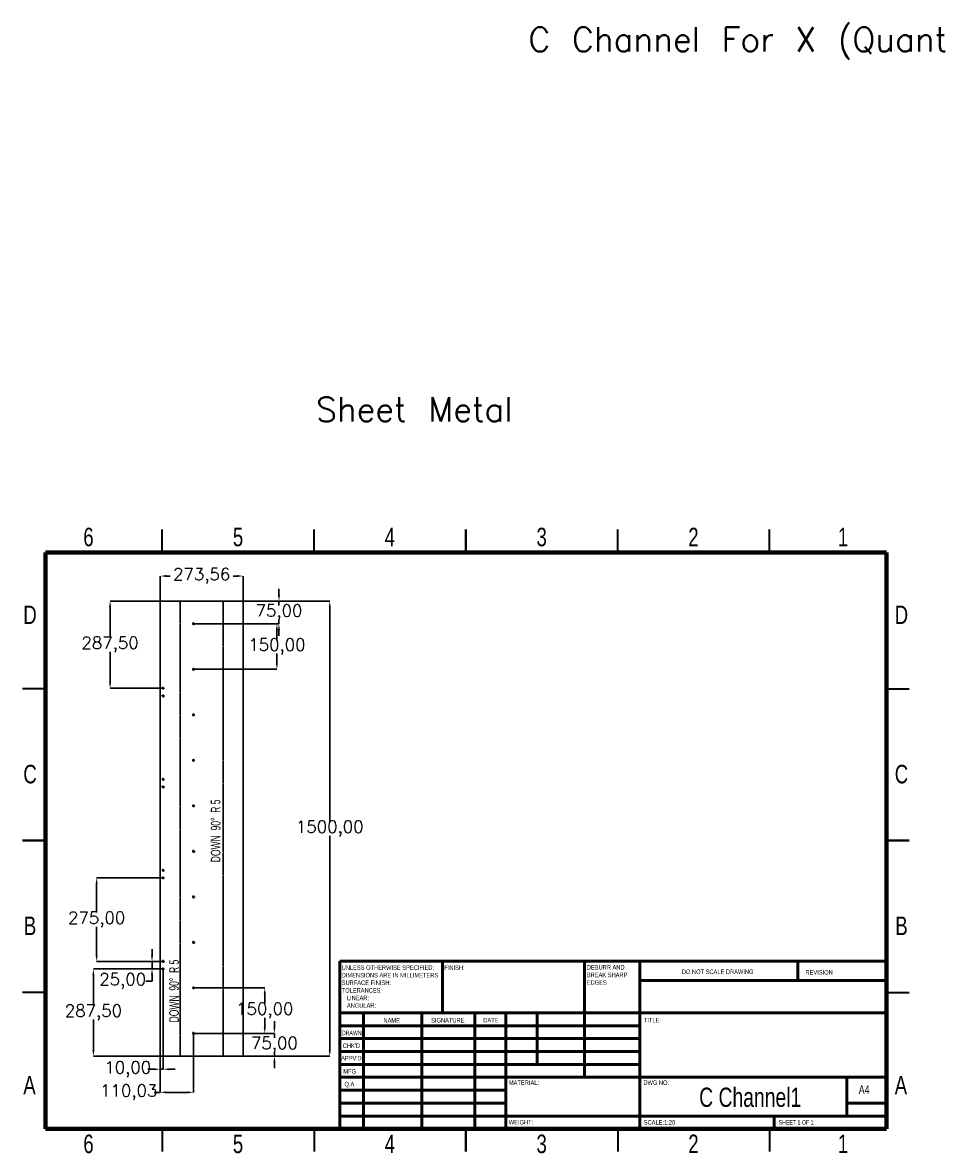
# Model space of a CAD drawing. Header units: millimetres. Extents: x 0 to 12015, y -945 to 7694.
# Drawn here: x 3355 to 6377, y 3967 to 7694 of the extents above; entities that cross this region are included whole.
import ezdxf

# ---------------------------------------------------------------- set-up
doc = ezdxf.new("R2010")
doc.units = ezdxf.units.MM
doc.header["$PDSIZE"] = -1
doc.linetypes.add('CENTERX2', pattern=[0.02032, 0.0127, -0.00254, 0.00254, -0.00254])
doc.styles.add('SLDTEXTSTYLE0', font='TXT', dxfattribs={"width": 0.75})
doc.styles.add('SLDTEXTSTYLE1', font='TXT', dxfattribs={"width": 0.686449})
doc.styles.add('SLDTEXTSTYLE2', font='TXT', dxfattribs={"width": 0.6875})
doc.styles.add('SLDTEXTSTYLE3', font='TXT', dxfattribs={"width": 0.663})
doc.styles.get("Standard").update_dxf_attribs({"font": 'txt.shx', "height": 80})
doc.dimstyles.new('ISO-25', dxfattribs={"dimtxt": 2.5, "dimasz": 2.5, "dimexe": 1.25, "dimexo": 0.625, "dimtad": 1, "dimtxsty": 'Standard', "dimcen": 2.5, "dimadec": 0, "dimazin": 0, "dimtfac": 1, "dimtmove": 0, "dimatfit": 3, "dimfxl": 1, "dimarcsym": 0})

# ---------------------------------------------------------------- blocks, each defined once
blk = doc.blocks.new('SW_NOTE_0')
at = {"color": 0, "linetype": 'Continuous', "lineweight": 0, "char_height": 1.5, "attachment_point": 1, "style": 'SLDTEXTSTYLE0'}
for s, insert in [('UNLESS OTHERWISE SPECIFIED:', (0, 1.93)), ('SURFACE FINISH:', (0, -3.07)), ('DIMENSIONS ARE IN MILLIMETERS', (0, -0.57)), ('TOLERANCES:', (0, -5.57)), ('ANGULAR:', (1.69, -10.57)), ('LINEAR:', (1.69, -8.07))]:
    blk.add_mtext(s, dxfattribs=dict(at, insert=insert))
blk = doc.blocks.new('SW_NOTE_0_1')
at = {"color": 0, "linetype": 'Continuous', "lineweight": 0, "char_height": 1.5, "attachment_point": 1, "style": 'SLDTEXTSTYLE0'}
for s, insert in [('DEBURR AND', (0, 1.93)), ('BREAK SHARP', (0, -0.57)), ('EDGES', (0, -3.07))]:
    blk.add_mtext(s, dxfattribs=dict(at, insert=insert))
blk = doc.blocks.new('SW_CENTERMARKSYMBOL_0')
at = {"color": 0, "linetype": 'Continuous', "lineweight": 18}
for p, q in [((-0.34, 0), (-0.5, 0)), ((0, 0), (-0.17, 0)), ((0, 0.34), (0, 0.5)), ((0, 0), (0, 0.17)), ((0, 0), (0, -0.17)), ((0, 0), (0.17, 0)), ((0.34, 0), (0.5, 0)), ((0, -0.34), (0, -0.5))]:
    blk.add_line(p, q, dxfattribs=at)
blk = doc.blocks.new('SW_CENTERMARKSYMBOL_1')
at = {"color": 0, "linetype": 'Continuous', "lineweight": 18}
for p, q in [((-0.34, 0), (-0.37, 0)), ((0, 0), (-0.17, 0)), ((0, 0.34), (0, 0.37)), ((0, 0), (0, 0.17)), ((0, 0), (0, -0.17)), ((0, 0), (0.17, 0)), ((0.34, 0), (0.37, 0)), ((0, -0.34), (0, -0.37))]:
    blk.add_line(p, q, dxfattribs=at)
blk = doc.blocks.new('SW_CENTERMARKSYMBOL_2')
at = {"color": 0, "linetype": 'Continuous', "lineweight": 18}
for p, q in [((-0.34, 0), (-0.5, 0)), ((0, 0), (-0.17, 0)), ((0, 0.34), (0, 0.5)), ((0, 0), (0, 0.17)), ((0, 0), (0, -0.17)), ((0, 0), (0.17, 0)), ((0.34, 0), (0.5, 0)), ((0, -0.34), (0, -0.5))]:
    blk.add_line(p, q, dxfattribs=at)
blk = doc.blocks.new('SW_CENTERMARKSYMBOL_3')
at = {"color": 0, "linetype": 'Continuous', "lineweight": 18}
for p, q in [((-0.34, 0), (-0.5, 0)), ((0, 0), (-0.17, 0)), ((0, 0.34), (0, 0.5)), ((0, 0), (0, 0.17)), ((0, 0), (0, -0.17)), ((0, 0), (0.17, 0)), ((0.34, 0), (0.5, 0)), ((0, -0.34), (0, -0.5))]:
    blk.add_line(p, q, dxfattribs=at)
blk = doc.blocks.new('SW_CENTERMARKSYMBOL_4')
at = {"color": 0, "linetype": 'Continuous', "lineweight": 18}
for p, q in [((-0.34, 0), (-0.5, 0)), ((0, 0), (-0.17, 0)), ((0, 0.34), (0, 0.5)), ((0, 0), (0, 0.17)), ((0, 0), (0, -0.17)), ((0, 0), (0.17, 0)), ((0.34, 0), (0.5, 0)), ((0, -0.34), (0, -0.5))]:
    blk.add_line(p, q, dxfattribs=at)
blk = doc.blocks.new('SW_CENTERMARKSYMBOL_5')
at = {"color": 0, "linetype": 'Continuous', "lineweight": 18}
for p, q in [((-0.34, 0), (-0.37, 0)), ((0, 0), (-0.17, 0)), ((0, 0.34), (0, 0.37)), ((0, 0), (0, 0.17)), ((0, 0), (0, -0.17)), ((0, 0), (0.17, 0)), ((0.34, 0), (0.37, 0)), ((0, -0.34), (0, -0.37))]:
    blk.add_line(p, q, dxfattribs=at)
blk = doc.blocks.new('SW_CENTERMARKSYMBOL_6')
at = {"color": 0, "linetype": 'Continuous', "lineweight": 18}
for p, q in [((-0.34, 0), (-0.37, 0)), ((0, 0), (-0.17, 0)), ((0, 0.34), (0, 0.37)), ((0, 0), (0, 0.17)), ((0, 0), (0, -0.17)), ((0, 0), (0.17, 0)), ((0.34, 0), (0.37, 0)), ((0, -0.34), (0, -0.37))]:
    blk.add_line(p, q, dxfattribs=at)
blk = doc.blocks.new('SW_CENTERMARKSYMBOL_7')
at = {"color": 0, "linetype": 'Continuous', "lineweight": 18}
for p, q in [((-0.34, 0), (-0.37, 0)), ((0, 0), (-0.17, 0)), ((0, 0.34), (0, 0.37)), ((0, 0), (0, 0.17)), ((0, 0), (0, -0.17)), ((0, 0), (0.17, 0)), ((0.34, 0), (0.37, 0)), ((0, -0.34), (0, -0.37))]:
    blk.add_line(p, q, dxfattribs=at)
blk = doc.blocks.new('SW_CENTERMARKSYMBOL_8')
at = {"color": 0, "linetype": 'Continuous', "lineweight": 18}
for p, q in [((-0.34, 0), (-0.37, 0)), ((0, 0), (-0.17, 0)), ((0, 0.34), (0, 0.37)), ((0, 0), (0, 0.17)), ((0, 0), (0, -0.17)), ((0, 0), (0.17, 0)), ((0.34, 0), (0.37, 0)), ((0, -0.34), (0, -0.37))]:
    blk.add_line(p, q, dxfattribs=at)
blk = doc.blocks.new('SW_CENTERMARKSYMBOL_9')
at = {"color": 0, "linetype": 'Continuous', "lineweight": 18}
for p, q in [((-0.34, 0), (-0.5, 0)), ((0, 0), (-0.17, 0)), ((0, 0.34), (0, 0.5)), ((0, 0), (0, 0.17)), ((0, 0), (0, -0.17)), ((0, 0), (0.17, 0)), ((0.34, 0), (0.5, 0)), ((0, -0.34), (0, -0.5))]:
    blk.add_line(p, q, dxfattribs=at)
blk = doc.blocks.new('SW_CENTERMARKSYMBOL_10')
at = {"color": 0, "linetype": 'Continuous', "lineweight": 18}
for p, q in [((-0.34, 0), (-0.5, 0)), ((0, 0), (-0.17, 0)), ((0, 0.34), (0, 0.5)), ((0, 0), (0, 0.17)), ((0, 0), (0, -0.17)), ((0, 0), (0.17, 0)), ((0.34, 0), (0.5, 0)), ((0, -0.34), (0, -0.5))]:
    blk.add_line(p, q, dxfattribs=at)
blk = doc.blocks.new('SW_CENTERMARKSYMBOL_11')
at = {"color": 0, "linetype": 'Continuous', "lineweight": 18}
for p, q in [((-0.34, 0), (-0.5, 0)), ((0, 0), (-0.17, 0)), ((0, 0.34), (0, 0.5)), ((0, 0), (0, 0.17)), ((0, 0), (0, -0.17)), ((0, 0), (0.17, 0)), ((0.34, 0), (0.5, 0)), ((0, -0.34), (0, -0.5))]:
    blk.add_line(p, q, dxfattribs=at)
blk = doc.blocks.new('SW_CENTERMARKSYMBOL_12')
at = {"color": 0, "linetype": 'Continuous', "lineweight": 18}
for p, q in [((-0.34, 0), (-0.5, 0)), ((0, 0), (-0.17, 0)), ((0, 0.34), (0, 0.5)), ((0, 0), (0, 0.17)), ((0, 0), (0, -0.17)), ((0, 0), (0.17, 0)), ((0.34, 0), (0.5, 0)), ((0, -0.34), (0, -0.5))]:
    blk.add_line(p, q, dxfattribs=at)
blk = doc.blocks.new('SW_CENTERMARKSYMBOL_13')
at = {"color": 0, "linetype": 'Continuous', "lineweight": 18}
for p, q in [((-0.254, 0), (-0.454, 0)), ((0, 0), (-0.254, 0)), ((0, 0.254), (0, 0.454)), ((0, 0), (0, 0.254)), ((0, 0), (0, -0.254)), ((0, 0), (0.254, 0)), ((0.254, 0), (0.454, 0)), ((0, -0.254), (0, -0.454))]:
    blk.add_line(p, q, dxfattribs=at)
blk = doc.blocks.new('SW_CENTERMARKSYMBOL_14')
at = {"color": 0, "linetype": 'Continuous', "lineweight": 18}
for p, q in [((-0.254, 0), (-0.454, 0)), ((0, 0), (-0.254, 0)), ((0, 0.254), (0, 0.454)), ((0, 0), (0, 0.254)), ((0, 0), (0, -0.254)), ((0, 0), (0.254, 0)), ((0.254, 0), (0.454, 0)), ((0, -0.254), (0, -0.454))]:
    blk.add_line(p, q, dxfattribs=at)
blk = doc.blocks.new('SW_CENTERMARKSYMBOL_15')
at = {"color": 0, "linetype": 'Continuous', "lineweight": 18}
for p, q in [((-0.254, 0), (-0.454, 0)), ((0, 0), (-0.254, 0)), ((0, 0.254), (0, 0.454)), ((0, 0), (0, 0.254)), ((0, 0), (0, -0.254)), ((0, 0), (0.254, 0)), ((0.254, 0), (0.454, 0)), ((0, -0.254), (0, -0.454))]:
    blk.add_line(p, q, dxfattribs=at)
blk = doc.blocks.new('SW_CENTERMARKSYMBOL_16')
at = {"color": 0, "linetype": 'Continuous', "lineweight": 18}
for p, q in [((-0.254, 0), (-0.454, 0)), ((0, 0), (-0.254, 0)), ((0, 0.254), (0, 0.454)), ((0, 0), (0, 0.254)), ((0, 0), (0, -0.254)), ((0, 0), (0.254, 0)), ((0.254, 0), (0.454, 0)), ((0, -0.254), (0, -0.454))]:
    blk.add_line(p, q, dxfattribs=at)
blk = doc.blocks.new('SW_CENTERMARKSYMBOL_17')
at = {"color": 0, "linetype": 'Continuous', "lineweight": 18}
for p, q in [((-0.254, 0), (-0.454, 0)), ((0, 0), (-0.254, 0)), ((0, 0.254), (0, 0.454)), ((0, 0), (0, 0.254)), ((0, 0), (0, -0.254)), ((0, 0), (0.254, 0)), ((0.254, 0), (0.454, 0)), ((0, -0.254), (0, -0.454))]:
    blk.add_line(p, q, dxfattribs=at)
blk = doc.blocks.new('*D109')
at = {"color": 0, "lineweight": -2, "transparency": 16777216}
for p, q in [((4081.2, 5787.5), (4366.3, 5787.5)), ((4366.3, 5767.5), (4366.3, 5060.8)), ((4366.3, 4307.5), (4366.3, 5014.1)), ((4081.2, 4287.5), (4366.3, 4287.5))]:
    blk.add_line(p, q, dxfattribs=at)
at = {"color": 0, "transparency": 16777216}
for points in [[(4363, 5767.5), (4369.6, 5767.5), (4366.3, 5787.5)], [(4363, 4307.5), (4369.6, 4307.5), (4366.3, 4287.5)]]:
    blk.add_solid(points, dxfattribs=at)
at = {"layer": 'Defpoints', "color": 0, "transparency": 16777216}
for p in [(4081.2, 5787.5), (4081.2, 4287.5), (4366.3, 4287.5)]:
    blk.add_point(p, dxfattribs=at)
at = {"color": 0, "transparency": 16777216, "insert": (4366.3, 5037.5), "char_height": 40, "attachment_point": 5}
blk.add_mtext('1500,00', dxfattribs=at)
blk = doc.blocks.new('*D110')
at = {"color": 0, "lineweight": -2, "transparency": 16777216}
for p, q in [((3807.6, 5787.5), (3807.6, 5869.9)), ((3827.6, 5869.9), (3841.1, 5869.9)), ((4061.2, 5869.9), (4047.8, 5869.9)), ((4081.2, 5787.5), (4081.2, 5869.9))]:
    blk.add_line(p, q, dxfattribs=at)
at = {"color": 0, "transparency": 16777216}
for points in [[(3827.6, 5873.3), (3827.6, 5866.6), (3807.6, 5869.9)], [(4061.2, 5873.3), (4061.2, 5866.6), (4081.2, 5869.9)]]:
    blk.add_solid(points, dxfattribs=at)
at = {"layer": 'Defpoints', "color": 0, "transparency": 16777216}
for p in [(4081.2, 5869.9), (3807.6, 5787.5), (4081.2, 5787.5)]:
    blk.add_point(p, dxfattribs=at)
at = {"color": 0, "transparency": 16777216, "insert": (3944.4, 5869.9), "char_height": 40, "attachment_point": 5}
blk.add_mtext('273,56', dxfattribs=at)
blk = doc.blocks.new('*D111')
at = {"color": 0, "lineweight": -2, "transparency": 16777216}
for p, q in [((3817.6, 4575), (3587.9, 4575)), ((3587.9, 4555), (3587.9, 4454.6)), ((3587.9, 4307.5), (3587.9, 4407.9)), ((3817.6, 4287.5), (3587.9, 4287.5))]:
    blk.add_line(p, q, dxfattribs=at)
at = {"color": 0, "transparency": 16777216}
for points in [[(3584.5, 4555), (3591.2, 4555), (3587.9, 4575)], [(3584.5, 4307.5), (3591.2, 4307.5), (3587.9, 4287.5)]]:
    blk.add_solid(points, dxfattribs=at)
at = {"layer": 'Defpoints', "color": 0, "transparency": 16777216}
for p in [(3817.6, 4575), (3587.9, 4287.5), (3817.6, 4287.5)]:
    blk.add_point(p, dxfattribs=at)
at = {"color": 0, "transparency": 16777216, "insert": (3587.9, 4431.2), "char_height": 40, "attachment_point": 5}
blk.add_mtext('287,50', dxfattribs=at)
blk = doc.blocks.new('*D112')
at = {"color": 0, "lineweight": -2, "transparency": 16777216}
for p, q in [((3781, 4620), (3781, 4640)), ((3817.6, 4600), (3781, 4600)), ((3781, 4600), (3781, 4575)), ((3817.6, 4575), (3781, 4575)), ((3781, 4555), (3781, 4535)), ((3781, 4535), (3761, 4535))]:
    blk.add_line(p, q, dxfattribs=at)
at = {"color": 0, "transparency": 16777216}
for points in [[(3777.6, 4620), (3784.3, 4620), (3781, 4600)], [(3777.6, 4555), (3784.3, 4555), (3781, 4575)]]:
    blk.add_solid(points, dxfattribs=at)
at = {"layer": 'Defpoints', "color": 0, "transparency": 16777216}
for p in [(3817.6, 4600), (3781, 4575), (3817.6, 4575)]:
    blk.add_point(p, dxfattribs=at)
at = {"color": 0, "transparency": 16777216, "insert": (3684.3, 4535), "char_height": 40, "attachment_point": 5}
blk.add_mtext('25,00', dxfattribs=at)
blk = doc.blocks.new('*D113')
at = {"color": 0, "lineweight": -2, "transparency": 16777216}
for p, q in [((3817.6, 4875), (3598.5, 4875)), ((3598.6, 4855), (3598.6, 4760.8)), ((3598.6, 4620), (3598.6, 4714.1)), ((3817.6, 4600), (3598.5, 4600))]:
    blk.add_line(p, q, dxfattribs=at)
at = {"color": 0, "transparency": 16777216}
for points in [[(3595.2, 4855), (3601.9, 4855), (3598.6, 4875)], [(3595.2, 4620), (3601.9, 4620), (3598.6, 4600)]]:
    blk.add_solid(points, dxfattribs=at)
at = {"layer": 'Defpoints', "color": 0, "transparency": 16777216}
for p in [(3598.6, 4875), (3817.6, 4875), (3817.6, 4600)]:
    blk.add_point(p, dxfattribs=at)
at = {"color": 0, "transparency": 16777216, "insert": (3598.6, 4737.5), "char_height": 40, "attachment_point": 5}
blk.add_mtext('275,00', dxfattribs=at)
blk = doc.blocks.new('*D114')
at = {"color": 0, "lineweight": -2, "transparency": 16777216}
for p, q in [((3807.6, 4575), (3807.6, 4244.4)), ((3817.6, 4575), (3817.6, 4244.4)), ((3787.6, 4244.4), (3767.6, 4244.4)), ((3817.6, 4244.4), (3807.6, 4244.4)), ((3837.6, 4244.4), (3857.6, 4244.4))]:
    blk.add_line(p, q, dxfattribs=at)
at = {"color": 0, "transparency": 16777216}
for points in [[(3787.6, 4247.7), (3787.6, 4241), (3807.6, 4244.4)], [(3837.6, 4247.7), (3837.6, 4241), (3817.6, 4244.4)]]:
    blk.add_solid(points, dxfattribs=at)
at = {"layer": 'Defpoints', "color": 0, "transparency": 16777216}
for p in [(3807.6, 4575), (3817.6, 4575), (3807.6, 4244.4)]:
    blk.add_point(p, dxfattribs=at)
at = {"color": 0, "transparency": 16777216, "insert": (3701, 4244.4), "char_height": 40, "attachment_point": 5}
blk.add_mtext('10,00', dxfattribs=at)
blk = doc.blocks.new('*D115')
at = {"color": 0, "lineweight": -2, "transparency": 16777216}
for p, q in [((3807.6, 4362.5), (3807.6, 4168.2)), ((3917.7, 4362.5), (3917.7, 4168.2)), ((3807.6, 4168.2), (3787.6, 4168.2)), ((3897.7, 4168.2), (3827.6, 4168.2))]:
    blk.add_line(p, q, dxfattribs=at)
at = {"color": 0, "transparency": 16777216}
for points in [[(3827.6, 4171.5), (3827.6, 4164.9), (3807.6, 4168.2)], [(3897.7, 4171.5), (3897.7, 4164.9), (3917.7, 4168.2)]]:
    blk.add_solid(points, dxfattribs=at)
at = {"layer": 'Defpoints', "color": 0, "transparency": 16777216}
for p in [(3807.6, 4362.5), (3917.7, 4362.5), (3807.6, 4168.2)]:
    blk.add_point(p, dxfattribs=at)
at = {"color": 0, "transparency": 16777216, "insert": (3704.3, 4168.2), "char_height": 40, "attachment_point": 5}
blk.add_mtext('110,03', dxfattribs=at)
blk = doc.blocks.new('*D116')
at = {"color": 0, "lineweight": -2, "transparency": 16777216}
for p, q in [((4184, 4382.5), (4184, 4402.5)), ((3917.7, 4362.5), (4184, 4362.5)), ((4184, 4362.5), (4184, 4348.3)), ((3917.7, 4287.5), (4184, 4287.5)), ((4184, 4287.5), (4184, 4301.6)), ((4184, 4267.5), (4184, 4247.5))]:
    blk.add_line(p, q, dxfattribs=at)
at = {"color": 0, "transparency": 16777216}
for points in [[(4180.7, 4382.5), (4187.3, 4382.5), (4184, 4362.5)], [(4180.7, 4267.5), (4187.3, 4267.5), (4184, 4287.5)]]:
    blk.add_solid(points, dxfattribs=at)
at = {"layer": 'Defpoints', "color": 0, "transparency": 16777216}
for p in [(3917.7, 4362.5), (4184, 4362.5), (3917.7, 4287.5)]:
    blk.add_point(p, dxfattribs=at)
at = {"color": 0, "transparency": 16777216, "insert": (4184, 4325), "char_height": 40, "attachment_point": 5}
blk.add_mtext('75,00', dxfattribs=at)
blk = doc.blocks.new('*D117')
at = {"color": 0, "lineweight": -2, "transparency": 16777216}
for p, q in [((3917.7, 4512.5), (4152.3, 4512.5)), ((4152.3, 4492.5), (4152.3, 4460.8)), ((4152.3, 4382.5), (4152.3, 4414.1)), ((3917.7, 4362.5), (4152.3, 4362.5))]:
    blk.add_line(p, q, dxfattribs=at)
at = {"color": 0, "transparency": 16777216}
for points in [[(4148.9, 4492.5), (4155.6, 4492.5), (4152.3, 4512.5)], [(4148.9, 4382.5), (4155.6, 4382.5), (4152.3, 4362.5)]]:
    blk.add_solid(points, dxfattribs=at)
at = {"layer": 'Defpoints', "color": 0, "transparency": 16777216}
for p in [(3917.7, 4512.5), (3917.7, 4362.5), (4152.3, 4362.5)]:
    blk.add_point(p, dxfattribs=at)
at = {"color": 0, "transparency": 16777216, "insert": (4152.3, 4437.5), "char_height": 40, "attachment_point": 5}
blk.add_mtext('150,00', dxfattribs=at)
blk = doc.blocks.new('*D118')
at = {"color": 0, "lineweight": -2, "transparency": 16777216}
for p, q in [((4199.1, 5807.5), (4199.1, 5827.5)), ((3917.7, 5787.5), (4199.1, 5787.5)), ((4199.1, 5787.5), (4199.1, 5773.3)), ((3917.7, 5712.5), (4199.1, 5712.5)), ((4199.1, 5712.5), (4199.1, 5726.6)), ((4199.1, 5692.5), (4199.1, 5672.5))]:
    blk.add_line(p, q, dxfattribs=at)
at = {"color": 0, "transparency": 16777216}
for points in [[(4195.7, 5807.5), (4202.4, 5807.5), (4199.1, 5787.5)], [(4195.7, 5692.5), (4202.4, 5692.5), (4199.1, 5712.5)]]:
    blk.add_solid(points, dxfattribs=at)
at = {"layer": 'Defpoints', "color": 0, "transparency": 16777216}
for p in [(3917.7, 5787.5), (4199.1, 5787.5), (3917.7, 5712.5)]:
    blk.add_point(p, dxfattribs=at)
at = {"color": 0, "transparency": 16777216, "insert": (4199.1, 5750), "char_height": 40, "attachment_point": 5}
blk.add_mtext('75,00', dxfattribs=at)
blk = doc.blocks.new('*D119')
at = {"color": 0, "lineweight": -2, "transparency": 16777216}
for p, q in [((3917.7, 5712.5), (4192.3, 5712.5)), ((4192.3, 5692.5), (4192.3, 5660.8)), ((4192.3, 5582.5), (4192.3, 5614.1)), ((3917.7, 5562.5), (4192.3, 5562.5))]:
    blk.add_line(p, q, dxfattribs=at)
at = {"color": 0, "transparency": 16777216}
for points in [[(4188.9, 5692.5), (4195.6, 5692.5), (4192.3, 5712.5)], [(4188.9, 5582.5), (4195.6, 5582.5), (4192.3, 5562.5)]]:
    blk.add_solid(points, dxfattribs=at)
at = {"layer": 'Defpoints', "color": 0, "transparency": 16777216}
for p in [(3917.7, 5712.5), (4192.3, 5712.5), (3917.7, 5562.5)]:
    blk.add_point(p, dxfattribs=at)
at = {"color": 0, "transparency": 16777216, "insert": (4192.3, 5637.5), "char_height": 40, "attachment_point": 5}
blk.add_mtext('150,00', dxfattribs=at)
blk = doc.blocks.new('*D120')
at = {"color": 0, "lineweight": -2, "transparency": 16777216}
for p, q in [((3817.6, 5787.5), (3642.7, 5787.5)), ((3642.7, 5767.5), (3642.7, 5667.1)), ((3642.7, 5520), (3642.7, 5620.4)), ((3817.6, 5500), (3642.7, 5500))]:
    blk.add_line(p, q, dxfattribs=at)
at = {"color": 0, "transparency": 16777216}
for points in [[(3639.4, 5767.5), (3646, 5767.5), (3642.7, 5787.5)], [(3639.4, 5520), (3646, 5520), (3642.7, 5500)]]:
    blk.add_solid(points, dxfattribs=at)
at = {"layer": 'Defpoints', "color": 0, "transparency": 16777216}
for p in [(3642.7, 5787.5), (3817.6, 5787.5), (3817.6, 5500)]:
    blk.add_point(p, dxfattribs=at)
at = {"color": 0, "transparency": 16777216, "insert": (3642.7, 5643.7), "char_height": 40, "attachment_point": 5}
blk.add_mtext('287,50', dxfattribs=at)

msp = doc.modelspace()

# ---------------------------------------------------------------- linework, layer by layer
at = {"color": 7, "linetype": 'Continuous', "lineweight": 35}
for p, q in [((3814.791, 5947.818), (3814.791, 6022.818)), ((4314.791, 5947.818), (4314.791, 6022.818)), ((4814.791, 6022.818), (4814.791, 5947.818)), ((4814.791, 5947.818), (4814.791, 6022.818)), ((5314.791, 5947.818), (5314.791, 6022.818)), ((5814.791, 5947.818), (5814.791, 6022.818)), ((3429.791, 5497.818), (3354.791, 5497.818)), ((6199.791, 5497.818), (6274.791, 5497.818)), ((3354.791, 4997.818), (3429.791, 4997.818)), ((3429.791, 4997.818), (3354.791, 4997.818)), ((6274.791, 4997.818), (6199.791, 4997.818)), ((6199.791, 4997.818), (6274.791, 4997.818)), ((3429.791, 4497.818), (3354.791, 4497.818)), ((6199.791, 4497.818), (6274.791, 4497.818)), ((3814.791, 4047.818), (3814.791, 3972.818)), ((4314.791, 4047.818), (4314.791, 3972.818)), ((4814.791, 3972.818), (4814.791, 4047.818)), ((4814.791, 4047.818), (4814.791, 3972.818)), ((5314.791, 4047.818), (5314.791, 3972.818)), ((5814.791, 4047.818), (5814.791, 3972.818))]:
    msp.add_line(p, q, dxfattribs=at)
at = {"color": 7, "linetype": 'Continuous', "lineweight": 70}
for p, q in [((3429.791, 4047.818), (3429.791, 5947.818)), ((3429.791, 5947.818), (6199.791, 5947.818)), ((6199.791, 5947.818), (6199.791, 4047.818)), ((6199.791, 4047.818), (3429.791, 4047.818))]:
    msp.add_line(p, q, dxfattribs=at)
at = {"color": 7, "linetype": 'Continuous', "lineweight": 25}
for p, q in [((3807.636, 5787.481), (3807.636, 4287.481)), ((3807.636, 5787.481), (4081.198, 5787.481)), ((4081.198, 5787.481), (4081.198, 4287.481)), ((3807.636, 4287.481), (4081.198, 4287.481))]:
    msp.add_line(p, q, dxfattribs=at)
at = {"color": 7, "linetype": 'CENTERX2'}
for p, q in [((3873.526, 4287.481), (3873.526, 5787.481)), ((4015.307, 5787.481), (4015.307, 4287.481))]:
    msp.add_line(p, q, dxfattribs=at)
at = {"color": 7, "linetype": 'Continuous', "lineweight": 50}
for p, q in [((4399.791, 4600.318), (6199.791, 4600.318)), ((4399.791, 4600.318), (4399.791, 4047.818)), ((4737.791, 4430.318), (4737.791, 4600.318)), ((5205.791, 4600.318), (5205.791, 4217.818)), ((5387.791, 4600.318), (5387.791, 4047.818)), ((5907.791, 4536.568), (5907.791, 4600.318)), ((6199.791, 4536.568), (5387.791, 4536.568)), ((6199.791, 4430.318), (4399.791, 4430.318)), ((4477.791, 4430.318), (4477.791, 4047.818)), ((4669.7, 4430.318), (4669.7, 4047.818)), ((4843.78, 4430.318), (4843.78, 4047.818)), ((4945.791, 4047.818), (4945.791, 4430.318)), ((5049.791, 4260.318), (5049.791, 4430.318)), ((5387.791, 4387.818), (4399.791, 4387.818)), ((5387.791, 4345.318), (4399.791, 4345.318)), ((5387.791, 4302.818), (4399.791, 4302.818)), ((5387.791, 4260.318), (4399.791, 4260.318)), ((4945.791, 4217.818), (4399.791, 4217.818)), ((4945.791, 4217.818), (6199.791, 4217.818)), ((6069.791, 4090.318), (6069.791, 4217.818)), ((4945.791, 4175.317), (4399.791, 4175.317)), ((4945.791, 4132.818), (4399.791, 4132.818)), ((6199.791, 4132.818), (6069.791, 4132.818)), ((4399.791, 4090.318), (6199.791, 4090.318)), ((5829.791, 4047.818), (5829.791, 4090.318))]:
    msp.add_line(p, q, dxfattribs=at)
at = {"color": 7, "linetype": 'Continuous', "lineweight": 25}
for centre, radius in [((3917.667, 5712.481), 2.5), ((3917.667, 5562.481), 2.5), ((3817.636, 5499.981), 2), ((3817.636, 5474.981), 2), ((3917.667, 5412.481), 2.5), ((3917.667, 5262.481), 2.5), ((3817.636, 5199.981), 2), ((3817.636, 5174.981), 2), ((3917.667, 5112.481), 2.5), ((3917.667, 4962.481), 2.5), ((3817.636, 4899.981), 2), ((3817.636, 4874.981), 2), ((3917.667, 4812.481), 2.5), ((3917.667, 4662.481), 2.5), ((3817.636, 4599.981), 2), ((3817.636, 4574.981), 2), ((3917.667, 4512.481), 2.5), ((3917.667, 4362.481), 2.5)]:
    msp.add_circle(centre, radius, dxfattribs=at)

# ---------------------------------------------------------------- block references
at = {"color": 7, "linetype": 'Continuous', "lineweight": 0, "xscale": 10, "yscale": 10, "zscale": 10}
for name, p in [('SW_CENTERMARKSYMBOL_9', (3917.667, 5712.481)), ('SW_CENTERMARKSYMBOL_8', (3917.667, 5562.481)), ('SW_CENTERMARKSYMBOL_11', (3817.636, 5474.981)), ('SW_CENTERMARKSYMBOL_14', (3817.636, 5499.981)), ('SW_CENTERMARKSYMBOL_7', (3917.667, 5412.481)), ('SW_CENTERMARKSYMBOL_6', (3917.667, 5262.481)), ('SW_CENTERMARKSYMBOL_12', (3817.636, 5174.981)), ('SW_CENTERMARKSYMBOL_13', (3817.636, 5199.981)), ('SW_CENTERMARKSYMBOL_5', (3917.667, 5112.481)), ('SW_CENTERMARKSYMBOL_4', (3917.667, 4962.481)), ('SW_CENTERMARKSYMBOL_15', (3817.636, 4899.981)), ('SW_CENTERMARKSYMBOL_17', (3817.636, 4874.981)), ('SW_CENTERMARKSYMBOL_3', (3917.667, 4812.481)), ('SW_CENTERMARKSYMBOL_2', (3917.667, 4662.481)), ('SW_CENTERMARKSYMBOL_10', (3817.636, 4599.981)), ('SW_NOTE_0', (4405.727, 4567.692)), ('SW_NOTE_0_1', (5212.883, 4568.513)), ('SW_CENTERMARKSYMBOL_16', (3817.636, 4574.981)), ('SW_CENTERMARKSYMBOL_1', (3917.667, 4512.481)), ('SW_CENTERMARKSYMBOL_0', (3917.667, 4362.481))]:
    msp.add_blockref(name, p, dxfattribs=at)

# ---------------------------------------------------------------- texts
at = {"char_height": 80, "attachment_point": 1}
for s, width, insert in [('C Channel For X (Quantity 2)', 3674.87129, (5020.832, 7678.481)), ('Sheet Metal', 1360.85117, (4321.119, 6458.978))]:
    msp.add_mtext_dynamic_manual_height_columns(s, width=width, gutter_width=400, heights=[0], dxfattribs=dict(at, insert=insert))
at = {"color": 7, "linetype": 'Continuous', "lineweight": 0}
for s, insert, char_height, attachment_point, style in [('6', (3571.677, 6028.955), 60.96, 2, 'SLDTEXTSTYLE0'), ('5', (4064.177, 6028.955), 60.96, 2, 'SLDTEXTSTYLE0'), ('4', (4564.177, 6028.955), 60.96, 2, 'SLDTEXTSTYLE0'), ('3', (5064.177, 6028.955), 60.96, 2, 'SLDTEXTSTYLE0'), ('2', (5564.177, 6028.955), 60.96, 2, 'SLDTEXTSTYLE0'), ('1', (6056.677, 6028.955), 60.96, 2, 'SLDTEXTSTYLE0'), ('D', (3379.092, 5772.575), 60.96, 2, 'SLDTEXTSTYLE0'), ('D', (6249.092, 5772.575), 60.96, 2, 'SLDTEXTSTYLE0'), ('C', (3379.156, 5247.575), 60.96, 2, 'SLDTEXTSTYLE0'), ('C', (6249.156, 5247.575), 60.96, 2, 'SLDTEXTSTYLE0'), ('B', (3379.325, 4747.575), 60.96, 2, 'SLDTEXTSTYLE0'), ('B', (6249.325, 4747.575), 60.96, 2, 'SLDTEXTSTYLE0'), ('FINISH:', (4743.504, 4587.011), 15, 1, 'SLDTEXTSTYLE0'), ('DO NOT SCALE DRAWING', (5525.937, 4573.148), 15, 1, 'SLDTEXTSTYLE0'), ('REVISION', (5933.067, 4571.167), 15, 1, 'SLDTEXTSTYLE0'), ('NAME', (4543.013, 4412.833), 15, 1, 'SLDTEXTSTYLE0'), ('SIGNATURE', (4700.127, 4413.436), 15, 1, 'SLDTEXTSTYLE0'), ('DATE', (4871.938, 4413.58), 15, 1, 'SLDTEXTSTYLE0'), ('TITLE:', (5400.692, 4413.58), 15, 1, 'SLDTEXTSTYLE0'), ('DRAWN', (4406.224, 4371.666), 15, 1, 'SLDTEXTSTYLE1'), ("CHK'D", (4409.183, 4329.437), 15, 1, 'SLDTEXTSTYLE0'), ("APPV'D", (4403.808, 4288.477), 15, 1, 'SLDTEXTSTYLE0'), ('A', (3377.357, 4222.575), 60.96, 2, 'SLDTEXTSTYLE0'), ('MFG', (4411.031, 4244.976), 15, 1, 'SLDTEXTSTYLE0'), ('A', (6247.357, 4222.575), 60.96, 2, 'SLDTEXTSTYLE0'), ('Q.A', (4414.881, 4202.865), 15, 1, 'SLDTEXTSTYLE0'), ('MATERIAL:', (4956.249, 4207.679), 15, 1, 'SLDTEXTSTYLE0'), ('DWG NO.', (5399.321, 4207.679), 15, 1, 'SLDTEXTSTYLE0'), ('C Channel1', (5751.167, 4183.887), 63.5, 2, 'SLDTEXTSTYLE0'), ('A4', (6108.502, 4191.882), 29.1042, 1, 'SLDTEXTSTYLE0'), ('WEIGHT:', (4955.969, 4077.311), 14.986, 1, 'SLDTEXTSTYLE0'), ('SCALE:1:20', (5400.53, 4076.819), 15, 1, 'SLDTEXTSTYLE0'), ('SHEET 1 OF 1', (5844.574, 4076.819), 15, 1, 'SLDTEXTSTYLE2'), ('6', (3571.677, 4028.955), 60.96, 2, 'SLDTEXTSTYLE0'), ('5', (4064.177, 4028.955), 60.96, 2, 'SLDTEXTSTYLE0'), ('4', (4564.177, 4028.955), 60.96, 2, 'SLDTEXTSTYLE0'), ('3', (5064.177, 4028.955), 60.96, 2, 'SLDTEXTSTYLE0'), ('2', (5564.177, 4028.955), 60.96, 2, 'SLDTEXTSTYLE0'), ('1', (6056.677, 4028.955), 60.96, 2, 'SLDTEXTSTYLE0')]:
    msp.add_mtext(s, dxfattribs=dict(at, insert=insert, char_height=char_height, attachment_point=attachment_point, style=style))
at = {"color": 7, "linetype": 'Continuous', "lineweight": 0, "char_height": 31.75, "attachment_point": 2, "rotation": 90, "style": 'SLDTEXTSTYLE3'}
for insert in [(3974.556, 5029.951), (3837.518, 4502.051)]:
    msp.add_mtext('DOWN  90°  R 5', dxfattribs=dict(at, insert=insert))

# ---------------------------------------------------------------- dimensions: what is measured, and where the dimension line sits
for base, p1, p2, picture, middle in [((4081.198, 5869.922), (3807.636, 5787.481), (4081.198, 5787.481), '*D110', (3944.417, 5869.922)), ((3807.636, 4244.359), (3817.636, 4574.981), (3807.636, 4574.981), '*D114', (3700.967, 4244.359)), ((3807.636, 4168.196), (3917.667, 4362.481), (3807.636, 4362.481), '*D115', (3704.301, 4168.196))]:
    dim = msp.add_linear_dim(base=base, p1=p1, p2=p2, dimstyle='ISO-25', override={"dimtxt": 50, "dimasz": 20, "dimexe": 0.003175, "dimexo": 0, "dimgap": 0.001524, "dimtad": 0, "dimtih": 1, "dimtoh": 1, "dimzin": 1, "dimadec": 2, "dimtzin": 1})
    dim.commit()
    dim.dimension.update_dxf_attribs({"geometry": picture, "text_midpoint": middle})
for base, p1, p2, picture, middle in [((4199.052, 5787.481), (3917.667, 5712.481), (3917.667, 5787.481), '*D118', (4199.052, 5749.981)), ((3642.708, 5787.481), (3817.636, 5499.981), (3817.636, 5787.481), '*D120', (3642.708, 5643.731)), ((4366.303, 4287.481), (4081.198, 5787.481), (4081.198, 4287.481), '*D109', (4366.303, 5037.481)), ((4192.28, 5712.481), (3917.667, 5562.481), (3917.667, 5712.481), '*D119', (4192.28, 5637.481)), ((3598.553, 4874.981), (3817.636, 4599.981), (3817.636, 4874.981), '*D113', (3598.553, 4737.481)), ((3780.978, 4574.981), (3817.636, 4599.981), (3817.636, 4574.981), '*D112', (3684.309, 4534.981)), ((3587.865, 4287.481), (3817.636, 4574.981), (3817.636, 4287.481), '*D111', (3587.865, 4431.231)), ((4152.268, 4362.481), (3917.667, 4512.481), (3917.667, 4362.481), '*D117', (4152.268, 4437.481)), ((4184.002, 4362.481), (3917.667, 4287.481), (3917.667, 4362.481), '*D116', (4184.002, 4324.981))]:
    dim = msp.add_linear_dim(base=base, p1=p1, p2=p2, angle=90, dimstyle='ISO-25', override={"dimtxt": 50, "dimasz": 20, "dimexe": 0.003175, "dimexo": 0, "dimgap": 0.001524, "dimtad": 0, "dimtih": 1, "dimtoh": 1, "dimzin": 1, "dimadec": 2, "dimtzin": 1})
    dim.commit()
    dim.dimension.update_dxf_attribs({"geometry": picture, "text_midpoint": middle})

doc.saveas('drawing.dxf')
